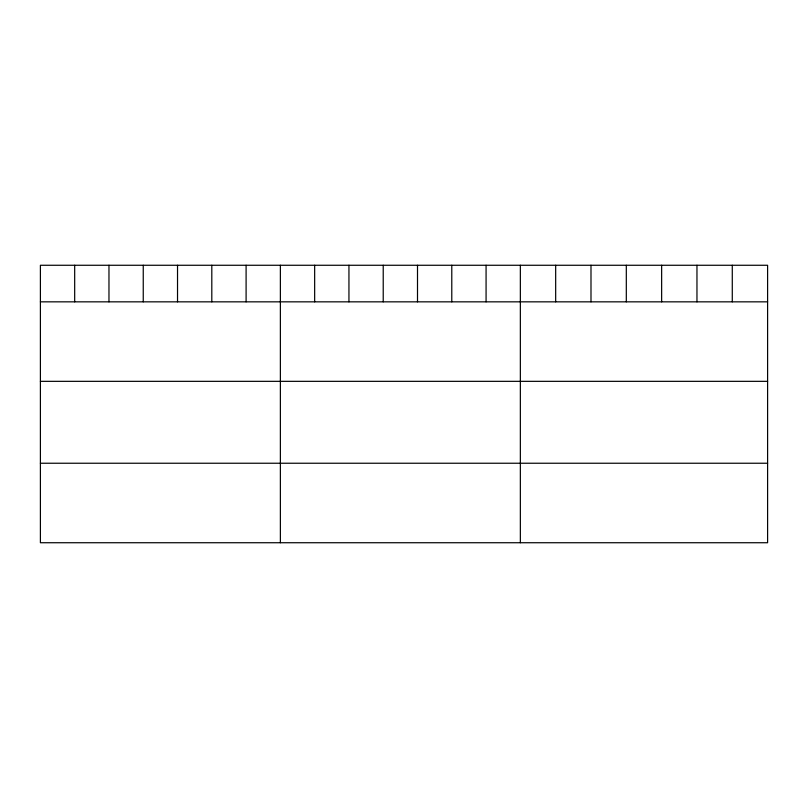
<?xml version="1.0" encoding="UTF-8"?>
<svg xmlns="http://www.w3.org/2000/svg" width="808" height="808" viewBox="0 0 808 808"><rect width="100%" height="100%" fill="white"/><g stroke="black" fill="none" stroke-linecap="round" stroke-linejoin="round"><path stroke-width="1.21" d="M767.6 301.839L767.6 542.734L40.4 542.734L40.4 265.266L767.6 265.266L767.6 301.839L40.4 301.839M40.4 381.336L767.6 381.336M40.4 463.236L767.6 463.236M732.28 265.266L732.28 301.839M696.961 265.266L696.961 301.839M661.641 265.266L661.641 301.839M626.311 265.266L626.311 301.839M590.991 265.266L590.991 301.839M555.672 265.266L555.672 301.839M520.352 265.266L520.352 542.734M486.073 265.266L486.073 301.839M451.783 265.266L451.783 301.839M417.504 265.266L417.504 301.839M383.224 265.266L383.224 301.839M348.945 265.266L348.945 301.839M314.655 265.266L314.655 301.839M280.376 265.266L280.376 542.734M246.097 265.266L246.097 301.839M211.807 265.266L211.807 301.839M177.528 265.266L177.528 301.839M143.248 265.266L143.248 301.839M108.969 265.266L108.969 301.839M74.679 265.266L74.679 301.839"/></g></svg>
